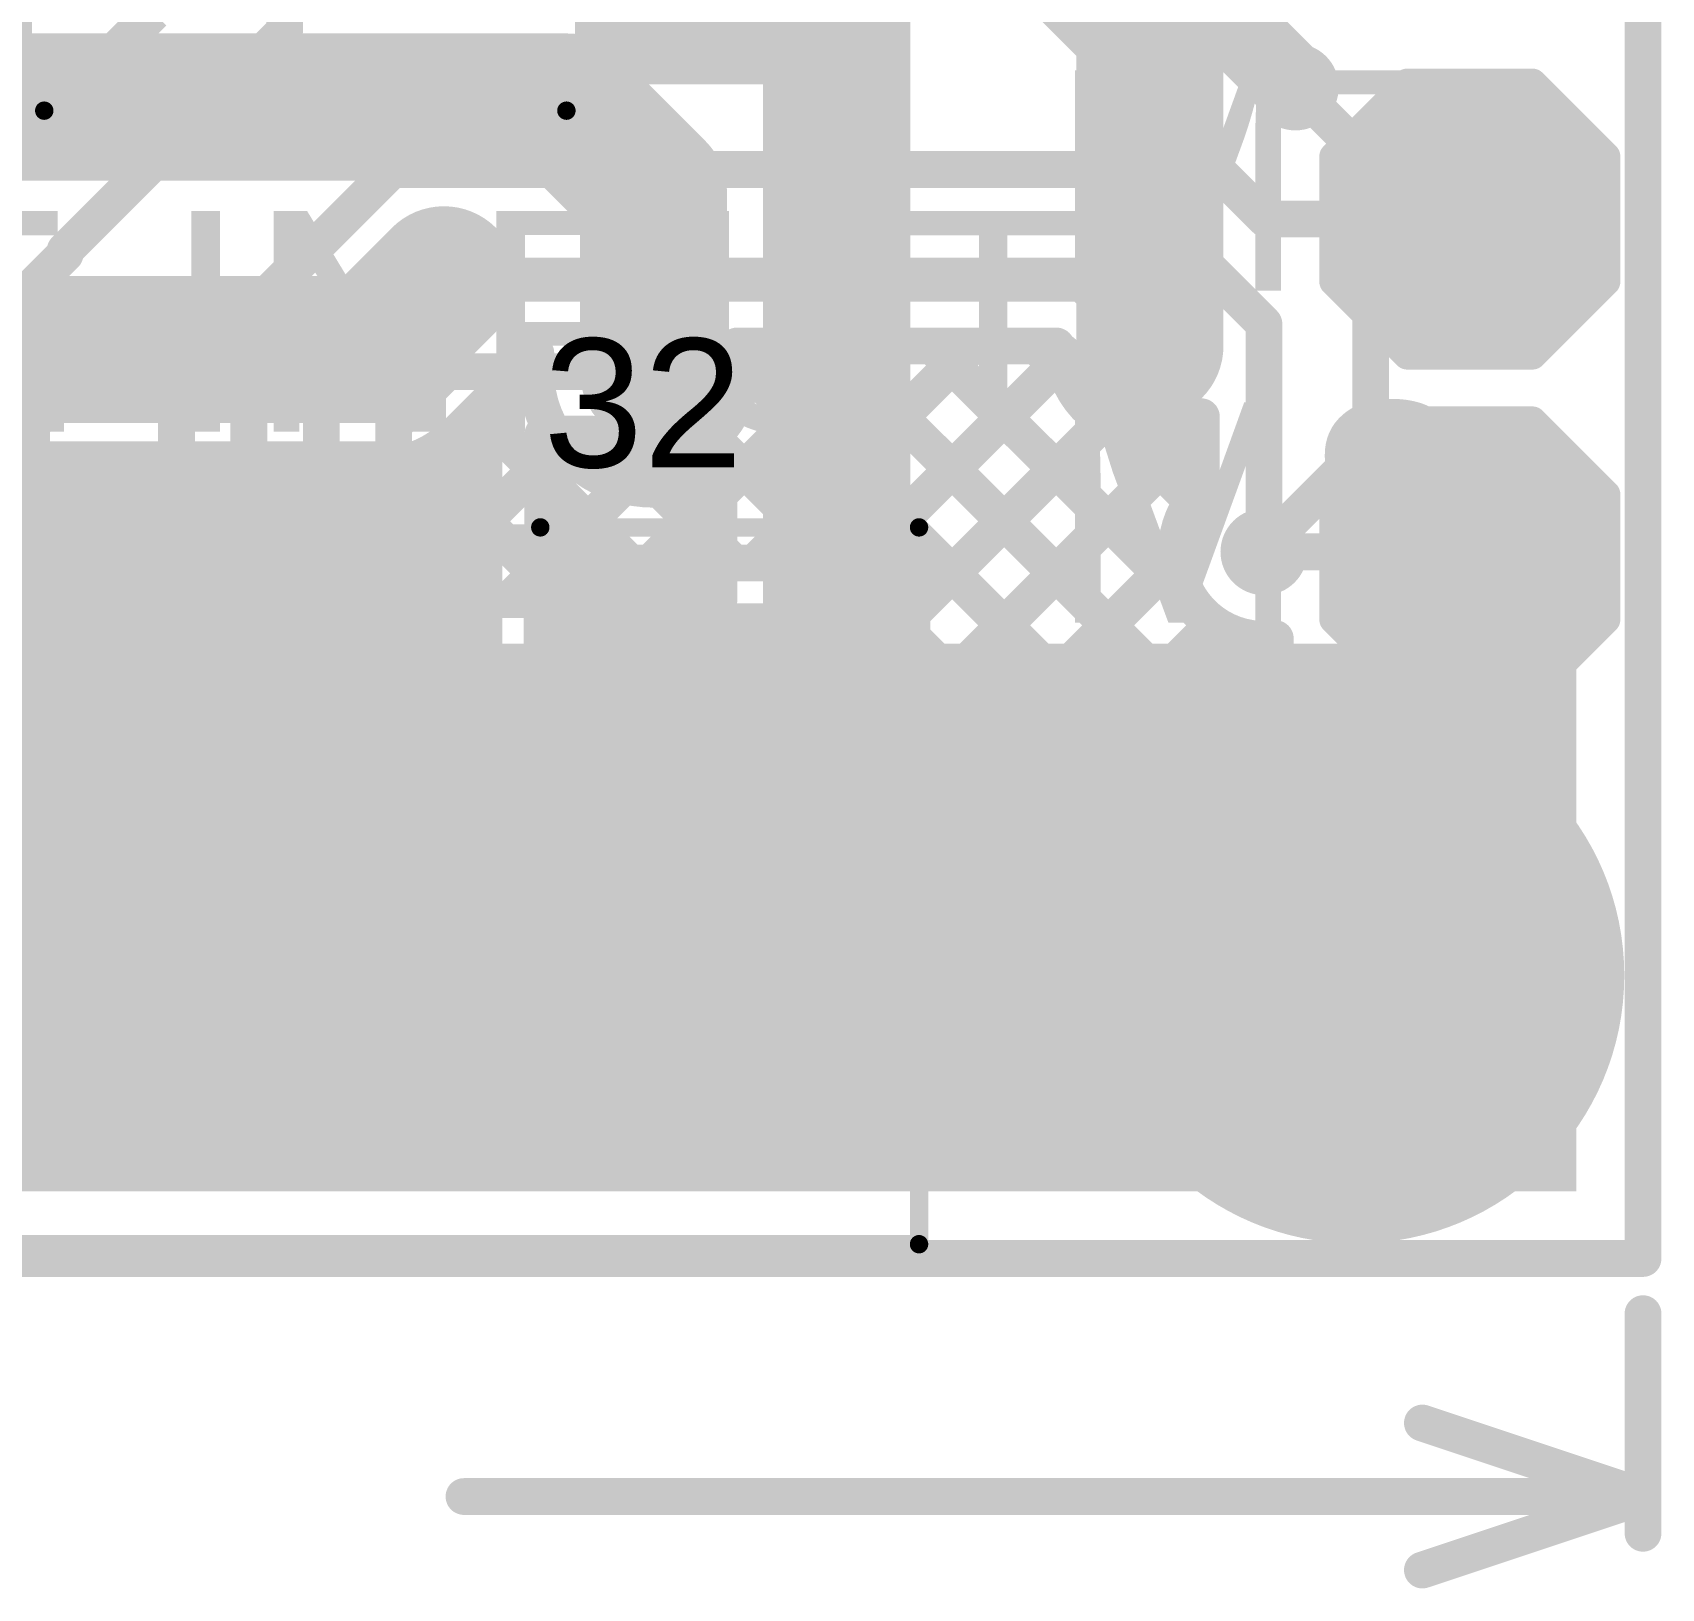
# Model space of a CAD drawing. Header units: millimetres. Extents: x -0.14 to 1.19, y -0.12 to 0.99.
# Drawn here: x 0.7431 to 1.1861, y -0.09 to 0.3332 of the extents above; entities that cross this region are included whole.
import ezdxf

# ---------------------------------------------------------------- set-up
doc = ezdxf.new("R2010")
doc.units = ezdxf.units.MM
doc.header["$MEASUREMENT"] = 0
for name, color, linetype in [('BottomLayer', 5, 'Continuous'), ('BottomSolder', 6, 'Continuous'), ('Mechanical1', 6, 'Continuous'), ('Mechanical2', 216, 'Continuous'), ('MultiLayer', 9, 'Continuous'), ('PadHoleLayer', 156, 'Continuous'), ('TopLayer', 1, 'Continuous'), ('TopOverlay', 2, 'Continuous'), ('TopPaste', 8, 'Continuous'), ('TopSolder', 216, 'Continuous'), ('ViaHoleLayer', 16, 'Continuous')]:
    doc.layers.add(name, color=color, linetype=linetype)
doc.styles.add('Arial', font='', dxfattribs={"height": 0.2})
doc.styles.get('Arial').set_extended_font_data('Arial')

# ---------------------------------------------------------------- blocks, each defined once
blk = doc.blocks.new('AFC07_S32FCA_00_7')
at = {"layer": 'TopLayer'}
for points in [[(0.1811, 0.06634), (0.19291, 0.06634), (0.19291, 0.01909), (0.1811, 0.01909)], [(0.20079, 0.06634), (0.2126, 0.06634), (0.2126, 0.01909), (0.20079, 0.01909)], [(0.22047, 0.06634), (0.23228, 0.06634), (0.23228, 0.01909), (0.22047, 0.01909)], [(0.24016, 0.06634), (0.25197, 0.06634), (0.25197, 0.01909), (0.24016, 0.01909)], [(0.25984, 0.06634), (0.27165, 0.06634), (0.27165, 0.01909), (0.25984, 0.01909)], [(0.27953, 0.06634), (0.29134, 0.06634), (0.29134, 0.01909), (0.27953, 0.01909)], [(0.29921, 0.06634), (0.31102, 0.06634), (0.31102, 0.01909), (0.29921, 0.01909)], [(0.3248, 0.02224), (0.41142, 0.02224), (0.41142, -0.10768), (0.3248, -0.10768)]]:
    blk.add_hatch(color=1, dxfattribs=at).paths.add_polyline_path(points)
at = {"layer": 'TopPaste'}
for points in [[(0.1811, 0.06634), (0.19291, 0.06634), (0.19291, 0.01909), (0.1811, 0.01909)], [(0.20079, 0.06634), (0.2126, 0.06634), (0.2126, 0.01909), (0.20079, 0.01909)], [(0.22047, 0.06634), (0.23228, 0.06634), (0.23228, 0.01909), (0.22047, 0.01909)], [(0.24016, 0.06634), (0.25197, 0.06634), (0.25197, 0.01909), (0.24016, 0.01909)], [(0.25984, 0.06634), (0.27165, 0.06634), (0.27165, 0.01909), (0.25984, 0.01909)], [(0.27953, 0.06634), (0.29134, 0.06634), (0.29134, 0.01909), (0.27953, 0.01909)], [(0.29921, 0.06634), (0.31102, 0.06634), (0.31102, 0.01909), (0.29921, 0.01909)], [(0.3248, 0.02224), (0.41142, 0.02224), (0.41142, -0.10768), (0.3248, -0.10768)]]:
    blk.add_hatch(color=8, dxfattribs=at).paths.add_polyline_path(points)
at = {"layer": 'TopSolder'}
for points in [[(0.1771, 0.07034), (0.19691, 0.07034), (0.19691, 0.01509), (0.1771, 0.01509)], [(0.19679, 0.07034), (0.2166, 0.07034), (0.2166, 0.01509), (0.19679, 0.01509)], [(0.21647, 0.07034), (0.23628, 0.07034), (0.23628, 0.01509), (0.21647, 0.01509)], [(0.23616, 0.07034), (0.25597, 0.07034), (0.25597, 0.01509), (0.23616, 0.01509)], [(0.25584, 0.07034), (0.27565, 0.07034), (0.27565, 0.01509), (0.25584, 0.01509)], [(0.27553, 0.07034), (0.29534, 0.07034), (0.29534, 0.01509), (0.27553, 0.01509)], [(0.29521, 0.07034), (0.31502, 0.07034), (0.31502, 0.01509), (0.29521, 0.01509)], [(0.3208, 0.02624), (0.41542, 0.02624), (0.41542, -0.11168), (0.3208, -0.11168)]]:
    blk.add_hatch(color=216, dxfattribs=at).paths.add_polyline_path(points)
at = {"layer": 'TopOverlay', "const_width": 0.005}
for points in [[(0.32532, 0.04692), (0.42832, 0.04692)], [(0.42832, -0.14808), (0.42832, 0.04692)], [(-0.428, -0.14808), (0.42832, -0.14808)]]:
    blk.add_lwpolyline(points, dxfattribs=at)
at = {"layer": 'TopOverlay', "const_width": 0.0025}
for points in [[(0.32407, 0.04692, 1), (0.32657, 0.04692, 1)], [(0.42707, 0.04692, 1), (0.42957, 0.04692, 1)], [(0.42707, 0.04692, 1), (0.42957, 0.04692, 1)], [(0.42707, -0.14808, 1), (0.42957, -0.14808, 1)], [(0.42707, -0.14808, 1), (0.42957, -0.14808, 1)]]:
    blk.add_lwpolyline(points, format="xyb", close=True, dxfattribs=at)
blk = doc.blocks.new('SO_14_11')
at = {"layer": 'TopLayer'}
for points in [[(-0.13228, 0.16181), (-0.07835, 0.16181), (-0.07835, 0.13819), (-0.13228, 0.13819)], [(0.07835, 0.16181), (0.13228, 0.16181), (0.13228, 0.13819), (0.07835, 0.13819)], [(-0.13228, 0.11181), (-0.07835, 0.11181), (-0.07835, 0.08819), (-0.13228, 0.08819)], [(0.07835, 0.11181), (0.13228, 0.11181), (0.13228, 0.08819), (0.07835, 0.08819)], [(-0.13228, 0.06181), (-0.07835, 0.06181), (-0.07835, 0.03819), (-0.13228, 0.03819)], [(0.07835, 0.06181), (0.13228, 0.06181), (0.13228, 0.03819), (0.07835, 0.03819)], [(-0.13228, 0.01181), (-0.07835, 0.01181), (-0.07835, -0.01181), (-0.13228, -0.01181)], [(0.07835, 0.01181), (0.13228, 0.01181), (0.13228, -0.01181), (0.07835, -0.01181)], [(-0.13228, -0.03819), (-0.07835, -0.03819), (-0.07835, -0.06181), (-0.13228, -0.06181)], [(0.07835, -0.03819), (0.13228, -0.03819), (0.13228, -0.06181), (0.07835, -0.06181)], [(-0.13228, -0.08819), (-0.07835, -0.08819), (-0.07835, -0.11181), (-0.13228, -0.11181)], [(0.07835, -0.08819), (0.13228, -0.08819), (0.13228, -0.11181), (0.07835, -0.11181)], [(-0.13228, -0.13819), (-0.07835, -0.13819), (-0.07835, -0.16181), (-0.13228, -0.16181)], [(0.07835, -0.13819), (0.13228, -0.13819), (0.13228, -0.16181), (0.07835, -0.16181)]]:
    blk.add_hatch(color=1, dxfattribs=at).paths.add_polyline_path(points)
at = {"layer": 'TopPaste'}
for points in [[(-0.13228, 0.16181), (-0.07835, 0.16181), (-0.07835, 0.13819), (-0.13228, 0.13819)], [(0.07835, 0.16181), (0.13228, 0.16181), (0.13228, 0.13819), (0.07835, 0.13819)], [(-0.13228, 0.11181), (-0.07835, 0.11181), (-0.07835, 0.08819), (-0.13228, 0.08819)], [(0.07835, 0.11181), (0.13228, 0.11181), (0.13228, 0.08819), (0.07835, 0.08819)], [(-0.13228, 0.06181), (-0.07835, 0.06181), (-0.07835, 0.03819), (-0.13228, 0.03819)], [(0.07835, 0.06181), (0.13228, 0.06181), (0.13228, 0.03819), (0.07835, 0.03819)], [(-0.13228, 0.01181), (-0.07835, 0.01181), (-0.07835, -0.01181), (-0.13228, -0.01181)], [(0.07835, 0.01181), (0.13228, 0.01181), (0.13228, -0.01181), (0.07835, -0.01181)], [(-0.13228, -0.03819), (-0.07835, -0.03819), (-0.07835, -0.06181), (-0.13228, -0.06181)], [(0.07835, -0.03819), (0.13228, -0.03819), (0.13228, -0.06181), (0.07835, -0.06181)], [(-0.13228, -0.08819), (-0.07835, -0.08819), (-0.07835, -0.11181), (-0.13228, -0.11181)], [(0.07835, -0.08819), (0.13228, -0.08819), (0.13228, -0.11181), (0.07835, -0.11181)], [(-0.13228, -0.13819), (-0.07835, -0.13819), (-0.07835, -0.16181), (-0.13228, -0.16181)], [(0.07835, -0.13819), (0.13228, -0.13819), (0.13228, -0.16181), (0.07835, -0.16181)]]:
    blk.add_hatch(color=8, dxfattribs=at).paths.add_polyline_path(points)
at = {"layer": 'TopSolder'}
for points in [[(-0.13628, 0.16581), (-0.07435, 0.16581), (-0.07435, 0.13419), (-0.13628, 0.13419)], [(0.07435, 0.16581), (0.13628, 0.16581), (0.13628, 0.13419), (0.07435, 0.13419)], [(-0.13628, 0.11581), (-0.07435, 0.11581), (-0.07435, 0.08419), (-0.13628, 0.08419)], [(0.07435, 0.11581), (0.13628, 0.11581), (0.13628, 0.08419), (0.07435, 0.08419)], [(-0.13628, 0.06581), (-0.07435, 0.06581), (-0.07435, 0.03419), (-0.13628, 0.03419)], [(0.07435, 0.06581), (0.13628, 0.06581), (0.13628, 0.03419), (0.07435, 0.03419)], [(-0.13628, 0.01581), (-0.07435, 0.01581), (-0.07435, -0.01581), (-0.13628, -0.01581)], [(0.07435, 0.01581), (0.13628, 0.01581), (0.13628, -0.01581), (0.07435, -0.01581)], [(-0.13628, -0.03419), (-0.07435, -0.03419), (-0.07435, -0.06581), (-0.13628, -0.06581)], [(0.07435, -0.03419), (0.13628, -0.03419), (0.13628, -0.06581), (0.07435, -0.06581)], [(-0.13628, -0.08419), (-0.07435, -0.08419), (-0.07435, -0.11581), (-0.13628, -0.11581)], [(0.07435, -0.08419), (0.13628, -0.08419), (0.13628, -0.11581), (0.07435, -0.11581)], [(-0.13628, -0.13419), (-0.07435, -0.13419), (-0.07435, -0.16581), (-0.13628, -0.16581)], [(0.07435, -0.13419), (0.13628, -0.13419), (0.13628, -0.16581), (0.07435, -0.16581)]]:
    blk.add_hatch(color=216, dxfattribs=at).paths.add_polyline_path(points)
at = {"layer": 'TopOverlay'}
for points, const_width in [([(-0.10415, 0.171, 1), (-0.11048, 0.171, 1)], 0.01), ([(-0.11298, 0.171, 1), (-0.10798, 0.171, 1)], 0.005), ([(-0.10665, 0.171, 1), (-0.10165, 0.171, 1)], 0.005), ([(-0.07225, 0.174, 1), (-0.06975, 0.174, 1)], 0.0025), ([(0.06975, 0.174, 1), (0.07225, 0.174, 1)], 0.0025), ([(-0.07225, -0.173, 1), (-0.06975, -0.173, 1)], 0.0025), ([(0.06975, -0.173, 1), (0.07225, -0.173, 1)], 0.0025)]:
    blk.add_lwpolyline(points, format="xyb", close=True, dxfattribs=dict(at, const_width=const_width))
at = {"layer": 'TopOverlay', "const_width": 0.005}
for points in [[(-0.071, 0.174), (0.071, 0.174)], [(-0.071, -0.173), (0.071, -0.173)]]:
    blk.add_lwpolyline(points, dxfattribs=at)
blk = doc.blocks.new('TEST_POINT_17')
at = {"layer": 'TopLayer'}
blk.add_hatch(color=1, dxfattribs=at).paths.add_polyline_path([(0.015, 0.03), (-0.015, 0.03), (-0.03, 0.015), (-0.03, -0.015), (-0.015, -0.03), (0.015, -0.03), (0.03, -0.015), (0.03, 0.015)])
at = {"layer": 'TopPaste'}
blk.add_hatch(color=8, dxfattribs=at).paths.add_polyline_path([(0.015, 0.03), (-0.015, 0.03), (-0.03, 0.015), (-0.03, -0.015), (-0.015, -0.03), (0.015, -0.03), (0.03, -0.015), (0.03, 0.015)])
at = {"layer": 'TopSolder'}
blk.add_hatch(color=216, dxfattribs=at).paths.add_polyline_path([(0.017, 0.034), (-0.017, 0.034), (-0.034, 0.017), (-0.034, -0.017), (-0.017, -0.034), (0.017, -0.034), (0.034, -0.017), (0.034, 0.017)])
at = {"layer": 'TopOverlay', "const_width": 0.00787}
for points in [[(-0.037, 0.017), (-0.017, 0.037)], [(-0.017, 0.037), (0.017, 0.037)], [(-0.017, 0.037), (0.017, 0.037)], [(0.017, 0.037), (0.037, 0.017)], [(-0.037, -0.017), (-0.037, 0.017)], [(0.037, -0.017), (0.037, 0.017)], [(-0.037, -0.017), (-0.017, -0.037)], [(0.017, -0.037), (0.037, -0.017)], [(-0.017, -0.037), (0.017, -0.037)], [(-0.017, -0.037), (0.017, -0.037)]]:
    blk.add_lwpolyline(points, dxfattribs=at)
at = {"layer": 'TopOverlay', "const_width": 0.00394}
for points in [[(-0.01897, 0.037, 1), (-0.01503, 0.037, 1)], [(-0.01897, 0.037, 1), (-0.01503, 0.037, 1)], [(-0.01897, 0.037, 1), (-0.01503, 0.037, 1)], [(0.01503, 0.037, 1), (0.01897, 0.037, 1)], [(0.01503, 0.037, 1), (0.01897, 0.037, 1)], [(0.01503, 0.037, 1), (0.01897, 0.037, 1)], [(-0.03897, 0.017, 1), (-0.03503, 0.017, 1)], [(-0.03897, 0.017, 1), (-0.03503, 0.017, 1)], [(0.03503, 0.017, 1), (0.03897, 0.017, 1)], [(0.03503, 0.017, 1), (0.03897, 0.017, 1)], [(-0.03897, -0.017, 1), (-0.03503, -0.017, 1)], [(-0.03897, -0.017, 1), (-0.03503, -0.017, 1)], [(0.03503, -0.017, 1), (0.03897, -0.017, 1)], [(0.03503, -0.017, 1), (0.03897, -0.017, 1)], [(-0.01897, -0.037, 1), (-0.01503, -0.037, 1)], [(-0.01897, -0.037, 1), (-0.01503, -0.037, 1)], [(-0.01897, -0.037, 1), (-0.01503, -0.037, 1)], [(0.01503, -0.037, 1), (0.01897, -0.037, 1)], [(0.01503, -0.037, 1), (0.01897, -0.037, 1)], [(0.01503, -0.037, 1), (0.01897, -0.037, 1)]]:
    blk.add_lwpolyline(points, format="xyb", close=True, dxfattribs=at)
blk = doc.blocks.new('TEST_POINT_18')
at = {"layer": 'TopLayer'}
blk.add_hatch(color=1, dxfattribs=at).paths.add_polyline_path([(0.015, 0.03), (-0.015, 0.03), (-0.03, 0.015), (-0.03, -0.015), (-0.015, -0.03), (0.015, -0.03), (0.03, -0.015), (0.03, 0.015)])
at = {"layer": 'TopPaste'}
blk.add_hatch(color=8, dxfattribs=at).paths.add_polyline_path([(0.015, 0.03), (-0.015, 0.03), (-0.03, 0.015), (-0.03, -0.015), (-0.015, -0.03), (0.015, -0.03), (0.03, -0.015), (0.03, 0.015)])
at = {"layer": 'TopSolder'}
blk.add_hatch(color=216, dxfattribs=at).paths.add_polyline_path([(0.017, 0.034), (-0.017, 0.034), (-0.034, 0.017), (-0.034, -0.017), (-0.017, -0.034), (0.017, -0.034), (0.034, -0.017), (0.034, 0.017)])
at = {"layer": 'TopOverlay', "const_width": 0.00787}
for points in [[(-0.037, 0.017), (-0.017, 0.037)], [(-0.017, 0.037), (0.017, 0.037)], [(-0.017, 0.037), (0.017, 0.037)], [(0.017, 0.037), (0.037, 0.017)], [(-0.037, -0.017), (-0.037, 0.017)], [(0.037, -0.017), (0.037, 0.017)], [(-0.037, -0.017), (-0.017, -0.037)], [(0.017, -0.037), (0.037, -0.017)], [(-0.017, -0.037), (0.017, -0.037)], [(-0.017, -0.037), (0.017, -0.037)]]:
    blk.add_lwpolyline(points, dxfattribs=at)
at = {"layer": 'TopOverlay', "const_width": 0.00394}
for points in [[(-0.01897, 0.037, 1), (-0.01503, 0.037, 1)], [(-0.01897, 0.037, 1), (-0.01503, 0.037, 1)], [(-0.01897, 0.037, 1), (-0.01503, 0.037, 1)], [(0.01503, 0.037, 1), (0.01897, 0.037, 1)], [(0.01503, 0.037, 1), (0.01897, 0.037, 1)], [(0.01503, 0.037, 1), (0.01897, 0.037, 1)], [(-0.03897, 0.017, 1), (-0.03503, 0.017, 1)], [(-0.03897, 0.017, 1), (-0.03503, 0.017, 1)], [(0.03503, 0.017, 1), (0.03897, 0.017, 1)], [(0.03503, 0.017, 1), (0.03897, 0.017, 1)], [(-0.03897, -0.017, 1), (-0.03503, -0.017, 1)], [(-0.03897, -0.017, 1), (-0.03503, -0.017, 1)], [(0.03503, -0.017, 1), (0.03897, -0.017, 1)], [(0.03503, -0.017, 1), (0.03897, -0.017, 1)], [(-0.01897, -0.037, 1), (-0.01503, -0.037, 1)], [(-0.01897, -0.037, 1), (-0.01503, -0.037, 1)], [(-0.01897, -0.037, 1), (-0.01503, -0.037, 1)], [(0.01503, -0.037, 1), (0.01897, -0.037, 1)], [(0.01503, -0.037, 1), (0.01897, -0.037, 1)], [(0.01503, -0.037, 1), (0.01897, -0.037, 1)]]:
    blk.add_lwpolyline(points, format="xyb", close=True, dxfattribs=at)

msp = doc.modelspace()

# ---------------------------------------------------------------- hatches: boundary and pattern name
at = {"layer": 'BottomLayer'}
h = msp.add_hatch(color=5, dxfattribs=at)
edge = h.paths.add_edge_path()
edge.add_arc((1.08656, 0.31844), 0.01181, 0, 360)
h = msp.add_hatch(color=5, dxfattribs=at)
edge = h.paths.add_edge_path()
edge.add_arc((0.855, 0.266), 0.01181, 0, 360)
h = msp.add_hatch(color=5, dxfattribs=at)
edge = h.paths.add_edge_path()
edge.add_arc((0.76322, 0.247), 0.01181, 0, 360)
h = msp.add_hatch(color=5, dxfattribs=at)
edge = h.paths.add_edge_path()
edge.add_arc((1.047, 0.248), 0.01181, 0, 360)
h = msp.add_hatch(color=5, dxfattribs=at)
edge = h.paths.add_edge_path()
edge.add_arc((0.912, 0.241), 0.01181, 0, 360)
h = msp.add_hatch(color=5, dxfattribs=at)
edge = h.paths.add_edge_path()
edge.add_arc((1.078, 0.192), 0.01181, 0, 360)
msp.add_hatch(color=5, dxfattribs=at).paths.add_polyline_path([(0.325, 0.018), (1.163, 0.018), (1.163, 0.167), (0.325, 0.167)])
h = msp.add_hatch(color=5, dxfattribs=at)
edge = h.paths.add_edge_path()
edge.add_arc((0.73526, 0.142), 0.01181, 0, 360)
h = msp.add_hatch(color=5, dxfattribs=at)
edge = h.paths.add_edge_path()
edge.add_arc((0.814, 0.142), 0.01181, 0, 360)
h = msp.add_hatch(color=5, dxfattribs=at)
edge = h.paths.add_edge_path()
edge.add_arc((1.1031, 0.07675), 0.0689, 0, 360)
at = {"layer": 'BottomSolder'}
h = msp.add_hatch(color=6, dxfattribs=at)
edge = h.paths.add_edge_path()
edge.add_arc((1.1031, 0.07675), 0.0729, 0, 360)
at = {"layer": 'MultiLayer'}
h = msp.add_hatch(color=9, dxfattribs=at)
edge = h.paths.add_edge_path()
edge.add_arc((1.1031, 0.07675), 0.0689, 0, 360)
at = {"layer": 'PadHoleLayer'}
h = msp.add_hatch(color=156, dxfattribs=at)
edge = h.paths.add_edge_path()
edge.add_arc((1.1031, 0.07675), 0.05906, 0, 360)
at = {"layer": 'TopLayer'}
for points in [[(0.95294, 0.4), (0.89063, 0.4), (0.89063, 0.322), (0.95294, 0.322)], [(0.144, 0.018), (0.967, 0.018), (0.967, 0.077), (0.144, 0.077)]]:
    msp.add_hatch(color=1, dxfattribs=at).paths.add_polyline_path(points)
h = msp.add_hatch(color=1, dxfattribs=at)
edge = h.paths.add_edge_path()
edge.add_arc((1.08656, 0.31844), 0.01181, 0, 360)
h = msp.add_hatch(color=1, dxfattribs=at)
edge = h.paths.add_edge_path()
edge.add_arc((0.855, 0.266), 0.01181, 0, 360)
h = msp.add_hatch(color=1, dxfattribs=at)
edge = h.paths.add_edge_path()
edge.add_arc((0.76322, 0.247), 0.01181, 0, 360)
h = msp.add_hatch(color=1, dxfattribs=at)
edge = h.paths.add_edge_path()
edge.add_arc((1.047, 0.248), 0.01181, 0, 360)
h = msp.add_hatch(color=1, dxfattribs=at)
edge = h.paths.add_edge_path()
edge.add_arc((0.912, 0.241), 0.01181, 0, 360)
h = msp.add_hatch(color=1, dxfattribs=at)
edge = h.paths.add_edge_path()
edge.add_arc((1.078, 0.192), 0.01181, 0, 360)
h = msp.add_hatch(color=1, dxfattribs=at)
edge = h.paths.add_edge_path()
edge.add_arc((0.73526, 0.142), 0.01181, 0, 360)
h = msp.add_hatch(color=1, dxfattribs=at)
edge = h.paths.add_edge_path()
edge.add_arc((0.814, 0.142), 0.01181, 0, 360)
h = msp.add_hatch(color=1, dxfattribs=at)
edge = h.paths.add_edge_path()
edge.add_arc((1.1031, 0.07675), 0.0689, 0, 360)
at = {"layer": 'TopSolder'}
h = msp.add_hatch(color=216, dxfattribs=at)
edge = h.paths.add_edge_path()
edge.add_arc((1.1031, 0.07675), 0.0729, 0, 360)
at = {"layer": 'ViaHoleLayer'}
h = msp.add_hatch(color=16, dxfattribs=at)
edge = h.paths.add_edge_path()
edge.add_arc((1.08656, 0.31844), 0.00591, 0, 360)
h = msp.add_hatch(color=16, dxfattribs=at)
edge = h.paths.add_edge_path()
edge.add_arc((0.855, 0.266), 0.00591, 0, 360)
h = msp.add_hatch(color=16, dxfattribs=at)
edge = h.paths.add_edge_path()
edge.add_arc((0.76322, 0.247), 0.00591, 0, 360)
h = msp.add_hatch(color=16, dxfattribs=at)
edge = h.paths.add_edge_path()
edge.add_arc((1.047, 0.248), 0.00591, 0, 360)
h = msp.add_hatch(color=16, dxfattribs=at)
edge = h.paths.add_edge_path()
edge.add_arc((0.912, 0.241), 0.00591, 0, 360)
h = msp.add_hatch(color=16, dxfattribs=at)
edge = h.paths.add_edge_path()
edge.add_arc((1.078, 0.192), 0.00591, 0, 360)
h = msp.add_hatch(color=16, dxfattribs=at)
edge = h.paths.add_edge_path()
edge.add_arc((0.814, 0.142), 0.00591, 0, 360)

# ---------------------------------------------------------------- linework, layer by layer
at = {"layer": 'BottomLayer'}
for points, const_width in [([(1.047, 0.248), (1.047, 0.541)], 0.04), ([(0.96181, 0.13819), (0.96181, 0.40219)], 0.04), ([(0.34443, 0.313), (0.88857, 0.313)], 0.04), ([(0.88857, 0.313), (0.912, 0.28957)], 0.04), ([(1.08656, 0.31844), (1.107, 0.298)], 0.01), ([(0.912, 0.241), (0.912, 0.28957)], 0.04), ([(1.107, 0.222), (1.107, 0.298)], 0.01), ([(0.836, 0.247), (0.855, 0.266)], 0.04), ([(0.68448, 0.247), (0.76322, 0.247)], 0.04), ([(0.76322, 0.247), (0.836, 0.247)], 0.04), ([(0.85866, 0.2244), (0.87763, 0.24337)], 0.01), ([(0.88, 0.241), (0.88, 0.24602)], 0.01), ([(0.81635, 0.179), (0.88, 0.24265)], 0.01), ([(0.86436, 0.23011), (0.91547, 0.179)], 0.01), ([(0.84464, 0.179), (0.88685, 0.22121)], 0.01), ([(1.078, 0.193), (1.107, 0.222)], 0.01), ([(0.8486, 0.21759), (0.88719, 0.179)], 0.01), ([(0.68448, 0.215), (0.76322, 0.215)], 0.01), ([(0.70321, 0.179), (0.73921, 0.215)], 0.01), ([(0.70976, 0.215), (0.74576, 0.179)], 0.01), ([(0.7315, 0.179), (0.7675, 0.215)], 0.01), ([(0.73805, 0.215), (0.77405, 0.179)], 0.01), ([(0.75978, 0.179), (0.79578, 0.215)], 0.01), ([(0.76322, 0.215), (0.836, 0.215)], 0.01), ([(0.76633, 0.215), (0.80233, 0.179)], 0.01), ([(0.78807, 0.179), (0.82407, 0.215)], 0.01), ([(0.79462, 0.215), (0.83062, 0.179)], 0.01), ([(0.8229, 0.215), (0.8589, 0.179)], 0.01), ([(0.92981, 0.179), (0.92981, 0.21441)], 0.01), ([(0.87292, 0.179), (0.90395, 0.21003)], 0.01), ([(0.91371, 0.20905), (0.92981, 0.19294)], 0.01), ([(0.9012, 0.179), (0.92981, 0.20761)], 0.01), ([(1.078, 0.192), (1.078, 0.193)], 0.01), ([(0.313, 0.179), (0.92981, 0.179)], 0.01)]:
    msp.add_lwpolyline(points, dxfattribs=dict(at, const_width=const_width))
for points, const_width in [([(0.87857, 0.313, 1), (0.89857, 0.313, 1)], 0.02), ([(0.87857, 0.313, 1), (0.89857, 0.313, 1)], 0.02), ([(1.08406, 0.31844, 1), (1.08906, 0.31844, 1)], 0.005), ([(0.902, 0.28957, 1), (0.922, 0.28957, 1)], 0.02), ([(0.902, 0.28957, 1), (0.922, 0.28957, 1)], 0.02), ([(1.1045, 0.298, 1), (1.1095, 0.298, 1)], 0.005), ([(1.1045, 0.298, 1), (1.1095, 0.298, 1)], 0.005), ([(0.845, 0.266, 1), (0.865, 0.266, 1)], 0.02), ([(0.75322, 0.247, 1), (0.77322, 0.247, 1)], 0.02), ([(0.75322, 0.247, 1), (0.77322, 0.247, 1)], 0.02), ([(0.826, 0.247, 1), (0.846, 0.247, 1)], 0.02), ([(0.826, 0.247, 1), (0.846, 0.247, 1)], 0.02), ([(1.037, 0.248, 1), (1.057, 0.248, 1)], 0.02), ([(0.902, 0.241, 1), (0.922, 0.241, 1)], 0.02), ([(0.87513, 0.24337, 1), (0.88013, 0.24337, 1)], 0.005), ([(0.87513, 0.24337, 1), (0.88013, 0.24337, 1)], 0.005), ([(0.8775, 0.24602, 1), (0.8825, 0.24602, 1)], 0.005), ([(0.8775, 0.24602, 1), (0.8825, 0.24602, 1)], 0.005), ([(0.8775, 0.24265, 1), (0.8825, 0.24265, 1)], 0.005), ([(0.8775, 0.241, 1), (0.8825, 0.241, 1)], 0.005), ([(0.8775, 0.241, 1), (0.8825, 0.241, 1)], 0.005), ([(0.86186, 0.23011, 1), (0.86686, 0.23011, 1)], 0.005), ([(0.85613, 0.22437, 1), (0.86113, 0.22437, 1)], 0.005), ([(0.85616, 0.2244, 1), (0.86116, 0.2244, 1)], 0.005), ([(0.85616, 0.2244, 1), (0.86116, 0.2244, 1)], 0.005), ([(0.88435, 0.22121, 1), (0.88935, 0.22121, 1)], 0.005), ([(1.1045, 0.222, 1), (1.1095, 0.222, 1)], 0.005), ([(1.1045, 0.222, 1), (1.1095, 0.222, 1)], 0.005), ([(0.8461, 0.21759, 1), (0.8511, 0.21759, 1)], 0.005), ([(0.73671, 0.215, 1), (0.74171, 0.215, 1)], 0.005), ([(0.76072, 0.215, 1), (0.76572, 0.215, 1)], 0.005), ([(0.76072, 0.215, 1), (0.76572, 0.215, 1)], 0.005), ([(0.76383, 0.215, 1), (0.76883, 0.215, 1)], 0.005), ([(0.765, 0.215, 1), (0.77, 0.215, 1)], 0.005), ([(0.79212, 0.215, 1), (0.79712, 0.215, 1)], 0.005), ([(0.79328, 0.215, 1), (0.79828, 0.215, 1)], 0.005), ([(0.8204, 0.215, 1), (0.8254, 0.215, 1)], 0.005), ([(0.82157, 0.215, 1), (0.82657, 0.215, 1)], 0.005), ([(0.8335, 0.215, 1), (0.8385, 0.215, 1)], 0.005), ([(0.8335, 0.215, 1), (0.8385, 0.215, 1)], 0.005), ([(0.8335, 0.215, 1), (0.8385, 0.215, 1)], 0.005), ([(0.92731, 0.21441, 1), (0.93231, 0.21441, 1)], 0.005), ([(0.92731, 0.21441, 1), (0.93231, 0.21441, 1)], 0.005), ([(0.90145, 0.21003, 1), (0.90645, 0.21003, 1)], 0.005), ([(0.91121, 0.20905, 1), (0.91621, 0.20905, 1)], 0.005), ([(0.92731, 0.20761, 1), (0.93231, 0.20761, 1)], 0.005), ([(0.92731, 0.19294, 1), (0.93231, 0.19294, 1)], 0.005), ([(1.0755, 0.193, 1), (1.0805, 0.193, 1)], 0.005), ([(1.0755, 0.193, 1), (1.0805, 0.193, 1)], 0.005), ([(1.0755, 0.192, 1), (1.0805, 0.192, 1)], 0.005), ([(0.74326, 0.179, 1), (0.74826, 0.179, 1)], 0.005), ([(0.75728, 0.179, 1), (0.76228, 0.179, 1)], 0.005), ([(0.77155, 0.179, 1), (0.77655, 0.179, 1)], 0.005), ([(0.78557, 0.179, 1), (0.79057, 0.179, 1)], 0.005), ([(0.79983, 0.179, 1), (0.80483, 0.179, 1)], 0.005), ([(0.81385, 0.179, 1), (0.81885, 0.179, 1)], 0.005), ([(0.82812, 0.179, 1), (0.83312, 0.179, 1)], 0.005), ([(0.84214, 0.179, 1), (0.84714, 0.179, 1)], 0.005), ([(0.8564, 0.179, 1), (0.8614, 0.179, 1)], 0.005), ([(0.87042, 0.179, 1), (0.87542, 0.179, 1)], 0.005), ([(0.88469, 0.179, 1), (0.88969, 0.179, 1)], 0.005), ([(0.8987, 0.179, 1), (0.9037, 0.179, 1)], 0.005), ([(0.91297, 0.179, 1), (0.91797, 0.179, 1)], 0.005), ([(0.92731, 0.179, 1), (0.93231, 0.179, 1)], 0.005), ([(0.92731, 0.179, 1), (0.93231, 0.179, 1)], 0.005), ([(0.95181, 0.13819, 1), (0.97181, 0.13819, 1)], 0.02)]:
    msp.add_lwpolyline(points, format="xyb", close=True, dxfattribs=dict(at, const_width=const_width))
at = {"layer": 'BottomLayer', "const_width": 0.01}
for points in [[(0.88, 0.24602, -0.027824), (0.87763, 0.24337)], [(0.92981, 0.21441, -0.599795), (0.88, 0.241)], [(0.85866, 0.2244, -0.199231), (0.836, 0.215)], [(0.85863, 0.22437, -0.198912), (0.836, 0.215)]]:
    msp.add_lwpolyline(points, format="xyb", dxfattribs=at)
at = {"layer": 'Mechanical1', "const_width": 0.01}
for points in [[(1.1811, -0.075), (1.1811, -0.01525)], [(1.1211, -0.045), (1.1811, -0.065)], [(0.86046, -0.065), (1.1811, -0.065)], [(1.1211, -0.085), (1.1811, -0.065)]]:
    msp.add_lwpolyline(points, dxfattribs=at)
at = {"layer": 'Mechanical1', "const_width": 0.005}
for points in [[(1.1786, -0.01525, 1), (1.1836, -0.01525, 1)], [(1.1186, -0.045, 1), (1.1236, -0.045, 1)], [(0.85796, -0.065, 1), (0.86296, -0.065, 1)], [(1.1786, -0.065, 1), (1.1836, -0.065, 1)], [(1.1786, -0.065, 1), (1.1836, -0.065, 1)], [(1.1786, -0.065, 1), (1.1836, -0.065, 1)], [(1.1786, -0.075, 1), (1.1836, -0.075, 1)], [(1.1186, -0.085, 1), (1.1236, -0.085, 1)]]:
    msp.add_lwpolyline(points, format="xyb", close=True, dxfattribs=at)
at = {"layer": 'Mechanical2', "const_width": 0.01}
for points in [[(1.1811, -0.00025), (1.1811, 0.984)], [(0, -0.00025), (1.1811, -0.00025)]]:
    msp.add_lwpolyline(points, dxfattribs=at)
at = {"layer": 'Mechanical2', "const_width": 0.005}
msp.add_lwpolyline([(1.1786, -0.00025, 1), (1.1836, -0.00025, 1)], format="xyb", close=True, dxfattribs=at)
msp.add_lwpolyline([(1.1786, -0.00025, 1), (1.1836, -0.00025, 1)], format="xyb", close=True, dxfattribs=at)
at = {"layer": 'TopLayer'}
for points, const_width in [([(0.81166, 0.33366), (0.81166, 0.40366)], 0.01), ([(1.012, 0.393), (1.08656, 0.31844)], 0.022), ([(0.989, 0.372), (1.07849, 0.28251)], 0.01), ([(0.73729, 0.3), (0.776, 0.33871)], 0.01), ([(0.752, 0.274), (0.81166, 0.33366)], 0.01), ([(0.80195, 0.25695), (0.841, 0.296)], 0.01), ([(0.841, 0.296), (1.036, 0.296)], 0.01), ([(1.036, 0.296), (1.078, 0.254)], 0.01), ([(1.07849, 0.28251), (1.134, 0.28251)], 0.01), ([(0.72321, 0.24421), (0.752, 0.273)], 0.01), ([(0.752, 0.273), (0.752, 0.274)], 0.01), ([(0.856, 0.267), (0.857, 0.266)], 0.012), ([(0.855, 0.266), (0.856, 0.267)], 0.01), ([(0.857, 0.266), (1.029, 0.266)], 0.012), ([(1.029, 0.266), (1.047, 0.248)], 0.012), ([(0.82164, 0.23264), (0.85155, 0.26255)], 0.01), ([(0.85155, 0.26255), (0.85449, 0.26255)], 0.01), ([(0.80195, 0.19443), (0.80195, 0.25695)], 0.01), ([(1.078, 0.192), (1.078, 0.254)], 0.01), ([(0.91116, 0.18896), (0.9702, 0.248)], 0.01), ([(0.93476, 0.248), (1.02154, 0.248)], 0.01), ([(0.93579, 0.24188), (0.94192, 0.248)], 0.01), ([(0.93945, 0.18896), (0.99849, 0.248)], 0.01), ([(0.95961, 0.248), (1.0593, 0.1483)], 0.01), ([(0.98789, 0.248), (1.07883, 0.15706)], 0.01), ([(1.01617, 0.248), (1.02481, 0.23936)], 0.01), ([(0.7429, 0.22668), (0.76322, 0.247)], 0.01), ([(0.93566, 0.24366), (1.04351, 0.13581)], 0.01), ([(0.96773, 0.18896), (1.02343, 0.24465)], 0.01), ([(0.84132, 0.22654), (0.85579, 0.241)], 0.01), ([(0.85579, 0.241), (0.912, 0.241)], 0.01), ([(0.78495, 0.23306), (0.78495, 0.23727)], 0.01), ([(0.82164, 0.19443), (0.82164, 0.23264)], 0.01), ([(0.7429, 0.19443), (0.7429, 0.22668)], 0.01), ([(0.78227, 0.19443), (0.78227, 0.22806)], 0.01), ([(0.84132, 0.12632), (0.84132, 0.22654)], 0.01), ([(0.98231, 0.17525), (1.03468, 0.22762)], 0.01), ([(0.98231, 0.14697), (1.061, 0.22566)], 0.01), ([(1.03836, 0.22581), (1.0585, 0.20567)], 0.01), ([(1.061, 0.20867), (1.061, 0.22874)], 0.01), ([(0.88191, 0.224), (0.89533, 0.224)], 0.01), ([(0.88191, 0.18896), (0.88191, 0.224)], 0.01), ([(0.88191, 0.21628), (0.88964, 0.224)], 0.01), ([(0.92783, 0.22321), (0.96208, 0.18896)], 0.01), ([(0.88288, 0.18896), (0.91112, 0.21721)], 0.01), ([(0.90428, 0.21848), (0.93379, 0.18896)], 0.01), ([(0.88191, 0.21256), (0.90551, 0.18896)], 0.01), ([(0.76258, 0.12632), (0.76258, 0.19443)], 0.01), ([(0.78227, 0.15073), (0.78227, 0.19443)], 0.01), ([(0.86101, 0.14399), (0.86101, 0.19443)], 0.01), ([(0.86101, 0.19443), (0.87691, 0.19443)], 0.01), ([(0.98231, 0.11868), (1.05423, 0.1906)], 0.01), ([(1.078, 0.192), (1.1326, 0.192)], 0.01), ([(1.1326, 0.192), (1.134, 0.1906)], 0.01), ([(0.88191, 0.18896), (0.98231, 0.18896)], 0.01), ([(0.98231, 0.09975), (0.98231, 0.18896)], 0.01), ([(0.924, 0.109), (0.924, 0.18396)], 0.01), ([(0.99166, 0.09975), (1.06438, 0.17247)], 0.01), ([(0.98231, 0.16873), (1.03115, 0.11989)], 0.01), ([(1.0811, 0.15771), (1.0811, 0.16839)], 0.01), ([(1.07652, 0.15632), (1.0811, 0.16091)], 0.01), ([(0.78227, 0.15073), (0.791, 0.142)], 0.01), ([(0.791, 0.142), (0.814, 0.142)], 0.01), ([(0.86101, 0.14399), (0.86687, 0.13813)], 0.01), ([(0.86687, 0.13813), (0.89487, 0.13813)], 0.01), ([(0.89487, 0.13813), (0.924, 0.109)], 0.01), ([(0.98231, 0.14045), (1.02255, 0.1002)], 0.01), ([(0.75226, 0.116), (0.76258, 0.12632)], 0.01), ([(0.76258, 0.12632), (0.77291, 0.116)], 0.01), ([(0.831, 0.116), (0.84132, 0.12632)], 0.01), ([(0.85805, 0.12328), (0.86569, 0.11564)], 0.01), ([(0.86569, 0.09975), (0.86569, 0.12117)], 0.01), ([(0.69526, 0.116), (0.75226, 0.116)], 0.01), ([(0.774, 0.116), (0.831, 0.116)], 0.01), ([(0.85024, 0.09975), (0.86569, 0.1152)], 0.01), ([(0.84304, 0.104), (0.85332, 0.11428)], 0.01), ([(0.98231, 0.11216), (0.99472, 0.09975)], 0.01), ([(0.84605, 0.107), (0.8533, 0.09975)], 0.01), ([(0.87069, 0.109), (0.924, 0.109)], 0.01), ([(0.924, 0.109), (0.97731, 0.109)], 0.01), ([(1.01994, 0.09975), (1.02353, 0.10333)], 0.01), ([(0.83599, 0.09975), (0.86569, 0.09975)], 0.01), ([(0.98231, 0.09975), (1.02242, 0.09975)], 0.01)]:
    msp.add_lwpolyline(points, dxfattribs=dict(at, const_width=const_width))
for points, const_width in [([(0.80916, 0.33366, 1), (0.81416, 0.33366, 1)], 0.005), ([(0.80916, 0.33366, 1), (0.81416, 0.33366, 1)], 0.005), ([(1.08106, 0.31844, 1), (1.09206, 0.31844, 1)], 0.011), ([(0.8385, 0.296, 1), (0.8435, 0.296, 1)], 0.005), ([(0.8385, 0.296, 1), (0.8435, 0.296, 1)], 0.005), ([(1.0335, 0.296, 1), (1.0385, 0.296, 1)], 0.005), ([(1.0335, 0.296, 1), (1.0385, 0.296, 1)], 0.005), ([(1.07599, 0.28251, 1), (1.08099, 0.28251, 1)], 0.005), ([(1.07599, 0.28251, 1), (1.08099, 0.28251, 1)], 0.005), ([(1.1315, 0.28251, 1), (1.1365, 0.28251, 1)], 0.005), ([(0.7495, 0.274, 1), (0.7545, 0.274, 1)], 0.005), ([(0.7495, 0.274, 1), (0.7545, 0.274, 1)], 0.005), ([(0.7495, 0.273, 1), (0.7545, 0.273, 1)], 0.005), ([(0.7495, 0.273, 1), (0.7545, 0.273, 1)], 0.005), ([(0.853, 0.267, 1), (0.859, 0.267, 1)], 0.006), ([(0.8525, 0.266, 1), (0.8575, 0.266, 1)], 0.005), ([(0.854, 0.266, 1), (0.86, 0.266, 1)], 0.006), ([(0.8535, 0.267, 1), (0.8585, 0.267, 1)], 0.005), ([(0.854, 0.266, 1), (0.86, 0.266, 1)], 0.006), ([(1.026, 0.266, 1), (1.032, 0.266, 1)], 0.006), ([(1.026, 0.266, 1), (1.032, 0.266, 1)], 0.006), ([(0.84905, 0.26255, 1), (0.85405, 0.26255, 1)], 0.005), ([(0.84905, 0.26255, 1), (0.85405, 0.26255, 1)], 0.005), ([(0.85199, 0.26255, 1), (0.85699, 0.26255, 1)], 0.005), ([(0.79945, 0.25695, 1), (0.80445, 0.25695, 1)], 0.005), ([(0.79945, 0.25695, 1), (0.80445, 0.25695, 1)], 0.005), ([(1.0755, 0.254, 1), (1.0805, 0.254, 1)], 0.005), ([(1.0755, 0.254, 1), (1.0805, 0.254, 1)], 0.005), ([(0.93226, 0.248, 1), (0.93726, 0.248, 1)], 0.005), ([(0.93226, 0.248, 1), (0.93726, 0.248, 1)], 0.005), ([(0.93942, 0.248, 1), (0.94442, 0.248, 1)], 0.005), ([(0.95711, 0.248, 1), (0.96211, 0.248, 1)], 0.005), ([(0.9677, 0.248, 1), (0.9727, 0.248, 1)], 0.005), ([(0.98539, 0.248, 1), (0.99039, 0.248, 1)], 0.005), ([(0.99599, 0.248, 1), (1.00099, 0.248, 1)], 0.005), ([(1.01367, 0.248, 1), (1.01867, 0.248, 1)], 0.005), ([(1.01904, 0.248, 1), (1.02404, 0.248, 1)], 0.005), ([(1.044, 0.248, 1), (1.05, 0.248, 1)], 0.006), ([(0.76072, 0.247, 1), (0.76572, 0.247, 1)], 0.005), ([(0.93316, 0.24366, 1), (0.93816, 0.24366, 1)], 0.005), ([(1.02075, 0.24629, 1), (1.02575, 0.24629, 1)], 0.005), ([(1.02093, 0.24465, 1), (1.02593, 0.24465, 1)], 0.005), ([(0.85329, 0.241, 1), (0.85829, 0.241, 1)], 0.005), ([(0.85329, 0.241, 1), (0.85829, 0.241, 1)], 0.005), ([(0.9095, 0.241, 1), (0.9145, 0.241, 1)], 0.005), ([(0.93329, 0.24188, 1), (0.93829, 0.24188, 1)], 0.005), ([(0.93331, 0.241, 1), (0.93831, 0.241, 1)], 0.005), ([(0.93331, 0.241, 1), (0.93831, 0.241, 1)], 0.005), ([(1.02231, 0.23936, 1), (1.02731, 0.23936, 1)], 0.005), ([(0.78245, 0.23727, 1), (0.78745, 0.23727, 1)], 0.005), ([(0.78245, 0.23727, 1), (0.78745, 0.23727, 1)], 0.005), ([(0.78002, 0.23306, 1), (0.78502, 0.23306, 1)], 0.005), ([(0.78245, 0.23306, 1), (0.78745, 0.23306, 1)], 0.005), ([(0.81914, 0.23264, 1), (0.82414, 0.23264, 1)], 0.005), ([(0.81914, 0.23264, 1), (0.82414, 0.23264, 1)], 0.005), ([(0.7404, 0.22668, 1), (0.7454, 0.22668, 1)], 0.005), ([(0.7404, 0.22668, 1), (0.7454, 0.22668, 1)], 0.005), ([(0.77977, 0.22806, 1), (0.78477, 0.22806, 1)], 0.005), ([(0.83882, 0.22654, 1), (0.84382, 0.22654, 1)], 0.005), ([(0.83882, 0.22654, 1), (0.84382, 0.22654, 1)], 0.005), ([(1.03218, 0.22762, 1), (1.03718, 0.22762, 1)], 0.005), ([(1.03586, 0.22581, 1), (1.04086, 0.22581, 1)], 0.005), ([(1.0585, 0.22874, 1), (1.0635, 0.22874, 1)], 0.005), ([(1.0585, 0.22874, 1), (1.0635, 0.22874, 1)], 0.005), ([(1.0585, 0.22566, 1), (1.0635, 0.22566, 1)], 0.005), ([(0.87941, 0.224, 1), (0.88441, 0.224, 1)], 0.005), ([(0.87941, 0.224, 1), (0.88441, 0.224, 1)], 0.005), ([(0.88714, 0.224, 1), (0.89214, 0.224, 1)], 0.005), ([(0.89283, 0.224, 1), (0.89783, 0.224, 1)], 0.005), ([(0.89283, 0.224, 1), (0.89783, 0.224, 1)], 0.005), ([(0.92533, 0.22321, 1), (0.93033, 0.22321, 1)], 0.005), ([(0.90178, 0.21848, 1), (0.90678, 0.21848, 1)], 0.005), ([(0.90862, 0.21721, 1), (0.91362, 0.21721, 1)], 0.005), ([(0.87941, 0.21628, 1), (0.88441, 0.21628, 1)], 0.005), ([(0.87941, 0.21256, 1), (0.88441, 0.21256, 1)], 0.005), ([(1.0585, 0.20867, 1), (1.0635, 0.20867, 1)], 0.005), ([(1.0585, 0.20867, 1), (1.0635, 0.20867, 1)], 0.005), ([(1.056, 0.20567, 1), (1.061, 0.20567, 1)], 0.005), ([(0.7404, 0.19443, 1), (0.7454, 0.19443, 1)], 0.005), ([(0.76008, 0.19443, 1), (0.76508, 0.19443, 1)], 0.005), ([(0.77977, 0.19443, 1), (0.78477, 0.19443, 1)], 0.005), ([(0.77977, 0.19443, 1), (0.78477, 0.19443, 1)], 0.005), ([(0.79945, 0.19443, 1), (0.80445, 0.19443, 1)], 0.005), ([(0.81914, 0.19443, 1), (0.82414, 0.19443, 1)], 0.005), ([(0.85851, 0.19443, 1), (0.86351, 0.19443, 1)], 0.005), ([(0.85851, 0.19443, 1), (0.86351, 0.19443, 1)], 0.005), ([(0.87441, 0.19443, 1), (0.87941, 0.19443, 1)], 0.005), ([(1.05173, 0.1906, 1), (1.05673, 0.1906, 1)], 0.005), ([(1.0755, 0.192, 1), (1.0805, 0.192, 1)], 0.005), ([(1.0755, 0.192, 1), (1.0805, 0.192, 1)], 0.005), ([(1.1301, 0.192, 1), (1.1351, 0.192, 1)], 0.005), ([(1.1301, 0.192, 1), (1.1351, 0.192, 1)], 0.005), ([(1.1315, 0.1906, 1), (1.1365, 0.1906, 1)], 0.005), ([(0.87941, 0.18896, 1), (0.88441, 0.18896, 1)], 0.005), ([(0.87941, 0.18896, 1), (0.88441, 0.18896, 1)], 0.005), ([(0.88038, 0.18896, 1), (0.88538, 0.18896, 1)], 0.005), ([(0.90301, 0.18896, 1), (0.90801, 0.18896, 1)], 0.005), ([(0.90866, 0.18896, 1), (0.91366, 0.18896, 1)], 0.005), ([(0.93129, 0.18896, 1), (0.93629, 0.18896, 1)], 0.005), ([(0.93695, 0.18896, 1), (0.94195, 0.18896, 1)], 0.005), ([(0.95958, 0.18896, 1), (0.96458, 0.18896, 1)], 0.005), ([(0.96523, 0.18896, 1), (0.97023, 0.18896, 1)], 0.005), ([(0.97981, 0.18896, 1), (0.98481, 0.18896, 1)], 0.005), ([(0.97981, 0.18896, 1), (0.98481, 0.18896, 1)], 0.005), ([(0.9215, 0.18396, 1), (0.9265, 0.18396, 1)], 0.005), ([(0.97981, 0.17525, 1), (0.98481, 0.17525, 1)], 0.005), ([(1.06188, 0.17247, 1), (1.06688, 0.17247, 1)], 0.005), ([(0.97981, 0.16873, 1), (0.98481, 0.16873, 1)], 0.005), ([(1.0786, 0.16839, 1), (1.0836, 0.16839, 1)], 0.005), ([(1.0786, 0.16839, 1), (1.0836, 0.16839, 1)], 0.005), ([(1.0786, 0.16091, 1), (1.0836, 0.16091, 1)], 0.005), ([(1.07402, 0.15632, 1), (1.07902, 0.15632, 1)], 0.005), ([(1.07633, 0.15706, 1), (1.08133, 0.15706, 1)], 0.005), ([(1.0786, 0.15771, 1), (1.0836, 0.15771, 1)], 0.005), ([(1.0786, 0.15771, 1), (1.0836, 0.15771, 1)], 0.005), ([(0.77977, 0.15073, 1), (0.78477, 0.15073, 1)], 0.005), ([(0.77977, 0.15073, 1), (0.78477, 0.15073, 1)], 0.005), ([(0.97981, 0.14697, 1), (0.98481, 0.14697, 1)], 0.005), ([(1.0568, 0.1483, 1), (1.0618, 0.1483, 1)], 0.005), ([(0.7885, 0.142, 1), (0.7935, 0.142, 1)], 0.005), ([(0.7885, 0.142, 1), (0.7935, 0.142, 1)], 0.005), ([(0.8115, 0.142, 1), (0.8165, 0.142, 1)], 0.005), ([(0.85851, 0.14399, 1), (0.86351, 0.14399, 1)], 0.005), ([(0.85851, 0.14399, 1), (0.86351, 0.14399, 1)], 0.005), ([(0.86437, 0.13813, 1), (0.86937, 0.13813, 1)], 0.005), ([(0.86437, 0.13813, 1), (0.86937, 0.13813, 1)], 0.005), ([(0.89237, 0.13813, 1), (0.89737, 0.13813, 1)], 0.005), ([(0.89237, 0.13813, 1), (0.89737, 0.13813, 1)], 0.005), ([(0.97981, 0.14045, 1), (0.98481, 0.14045, 1)], 0.005), ([(1.04101, 0.13581, 1), (1.04601, 0.13581, 1)], 0.005), ([(0.76008, 0.12632, 1), (0.76508, 0.12632, 1)], 0.005), ([(0.76008, 0.12632, 1), (0.76508, 0.12632, 1)], 0.005), ([(0.76008, 0.12632, 1), (0.76508, 0.12632, 1)], 0.005), ([(0.83882, 0.12632, 1), (0.84382, 0.12632, 1)], 0.005), ([(0.83882, 0.12632, 1), (0.84382, 0.12632, 1)], 0.005), ([(0.8556, 0.12357, 1), (0.8606, 0.12357, 1)], 0.005), ([(0.8556, 0.12357, 1), (0.8606, 0.12357, 1)], 0.005), ([(0.8556, 0.12357, 1), (0.8606, 0.12357, 1)], 0.005), ([(0.8556, 0.12357, 1), (0.8606, 0.12357, 1)], 0.005), ([(0.85555, 0.12328, 1), (0.86055, 0.12328, 1)], 0.005), ([(0.86319, 0.12117, 1), (0.86819, 0.12117, 1)], 0.005), ([(0.86319, 0.12117, 1), (0.86819, 0.12117, 1)], 0.005), ([(0.86319, 0.12117, 1), (0.86819, 0.12117, 1)], 0.005), ([(1.02865, 0.11989, 1), (1.03365, 0.11989, 1)], 0.005), ([(0.74976, 0.116, 1), (0.75476, 0.116, 1)], 0.005), ([(0.74976, 0.116, 1), (0.75476, 0.116, 1)], 0.005), ([(0.77041, 0.116, 1), (0.77541, 0.116, 1)], 0.005), ([(0.7715, 0.116, 1), (0.7765, 0.116, 1)], 0.005), ([(0.8285, 0.116, 1), (0.8335, 0.116, 1)], 0.005), ([(0.8285, 0.116, 1), (0.8335, 0.116, 1)], 0.005), ([(0.86319, 0.11564, 1), (0.86819, 0.11564, 1)], 0.005), ([(0.86319, 0.1152, 1), (0.86819, 0.1152, 1)], 0.005), ([(0.97981, 0.11868, 1), (0.98481, 0.11868, 1)], 0.005), ([(0.85082, 0.11428, 1), (0.85582, 0.11428, 1)], 0.005), ([(0.85082, 0.11428, 1), (0.85582, 0.11428, 1)], 0.005), ([(0.85084, 0.1143, 1), (0.85584, 0.1143, 1)], 0.005), ([(0.97981, 0.11216, 1), (0.98481, 0.11216, 1)], 0.005), ([(0.84354, 0.107, 1), (0.84854, 0.107, 1)], 0.005), ([(0.86819, 0.109, 1), (0.87319, 0.109, 1)], 0.005), ([(0.9215, 0.109, 1), (0.9265, 0.109, 1)], 0.005), ([(0.9215, 0.109, 1), (0.9265, 0.109, 1)], 0.005), ([(0.9215, 0.109, 1), (0.9265, 0.109, 1)], 0.005), ([(0.9215, 0.109, 1), (0.9265, 0.109, 1)], 0.005), ([(0.97481, 0.109, 1), (0.97981, 0.109, 1)], 0.005), ([(0.84052, 0.10398, 1), (0.84552, 0.10398, 1)], 0.005), ([(0.84054, 0.104, 1), (0.84554, 0.104, 1)], 0.005), ([(0.84054, 0.104, 1), (0.84554, 0.104, 1)], 0.005), ([(1.02103, 0.10333, 1), (1.02603, 0.10333, 1)], 0.005), ([(0.83349, 0.09975, 1), (0.83849, 0.09975, 1)], 0.005), ([(0.83349, 0.09975, 1), (0.83849, 0.09975, 1)], 0.005), ([(0.83349, 0.09975, 1), (0.83849, 0.09975, 1)], 0.005), ([(0.84774, 0.09975, 1), (0.85274, 0.09975, 1)], 0.005), ([(0.8508, 0.09975, 1), (0.8558, 0.09975, 1)], 0.005), ([(0.86319, 0.09975, 1), (0.86819, 0.09975, 1)], 0.005), ([(0.86319, 0.09975, 1), (0.86819, 0.09975, 1)], 0.005), ([(0.97981, 0.09975, 1), (0.98481, 0.09975, 1)], 0.005), ([(0.97981, 0.09975, 1), (0.98481, 0.09975, 1)], 0.005), ([(0.98916, 0.09975, 1), (0.99416, 0.09975, 1)], 0.005), ([(0.99222, 0.09975, 1), (0.99722, 0.09975, 1)], 0.005), ([(1.01744, 0.09975, 1), (1.02244, 0.09975, 1)], 0.005), ([(1.01992, 0.09975, 1), (1.02492, 0.09975, 1)], 0.005), ([(1.01992, 0.09975, 1), (1.02492, 0.09975, 1)], 0.005), ([(1.02005, 0.1002, 1), (1.02505, 0.1002, 1)], 0.005)]:
    msp.add_lwpolyline(points, format="xyb", close=True, dxfattribs=dict(at, const_width=const_width))
at = {"layer": 'TopLayer', "const_width": 0.01}
for points in [[(0.93476, 0.248, -0.074736), (0.93581, 0.241)], [(1.061, 0.22874, -0.588481), (1.02325, 0.24629)], [(0.93581, 0.241, -0.664665), (0.89533, 0.224)], [(0.78495, 0.23727, -0.051226), (0.78252, 0.23306)], [(1.0811, 0.16839, -0.712825), (1.061, 0.20867)], [(1.02242, 0.09975, -0.262751), (1.0811, 0.15771)], [(0.8581, 0.12357, -0.157356), (0.85332, 0.11428)], [(0.8581, 0.12357, -0.156947), (0.85334, 0.1143)], [(0.86569, 0.12117, -0.118755), (0.8581, 0.12357)], [(0.86569, 0.12117, -0.118755), (0.8581, 0.12357)], [(0.84304, 0.104, -0.122925), (0.83599, 0.09975)], [(0.84302, 0.10398, -0.122521), (0.83599, 0.09975)]]:
    msp.add_lwpolyline(points, format="xyb", dxfattribs=at)

# ---------------------------------------------------------------- block references
for name, p in [('SO_14_11', (0.81731, 0.485)), ('TEST_POINT_18', (1.134, 0.28251)), ('TEST_POINT_17', (1.134, 0.1906)), ('AFC07_S32FCA_00_7', (0.55589, 0.15172))]:
    msp.add_blockref(name, p)

# ---------------------------------------------------------------- texts
at = {"layer": 'TopOverlay', "style": 'Arial'}
for s, p in [('M7', (1.01974, 0.263)), ('M8', (1.01974, 0.1727))]:
    msp.add_text(s, height=0.06, rotation=360, dxfattribs=at).set_placement(p)
for s, height, p in [('ELECTRODE INPUT', 0.06, (0.243, 0.2247)), ('32', 0.035, (0.882, 0.215))]:
    msp.add_text(s, height=height, dxfattribs=at).set_placement(p)

doc.saveas('drawing.dxf')
